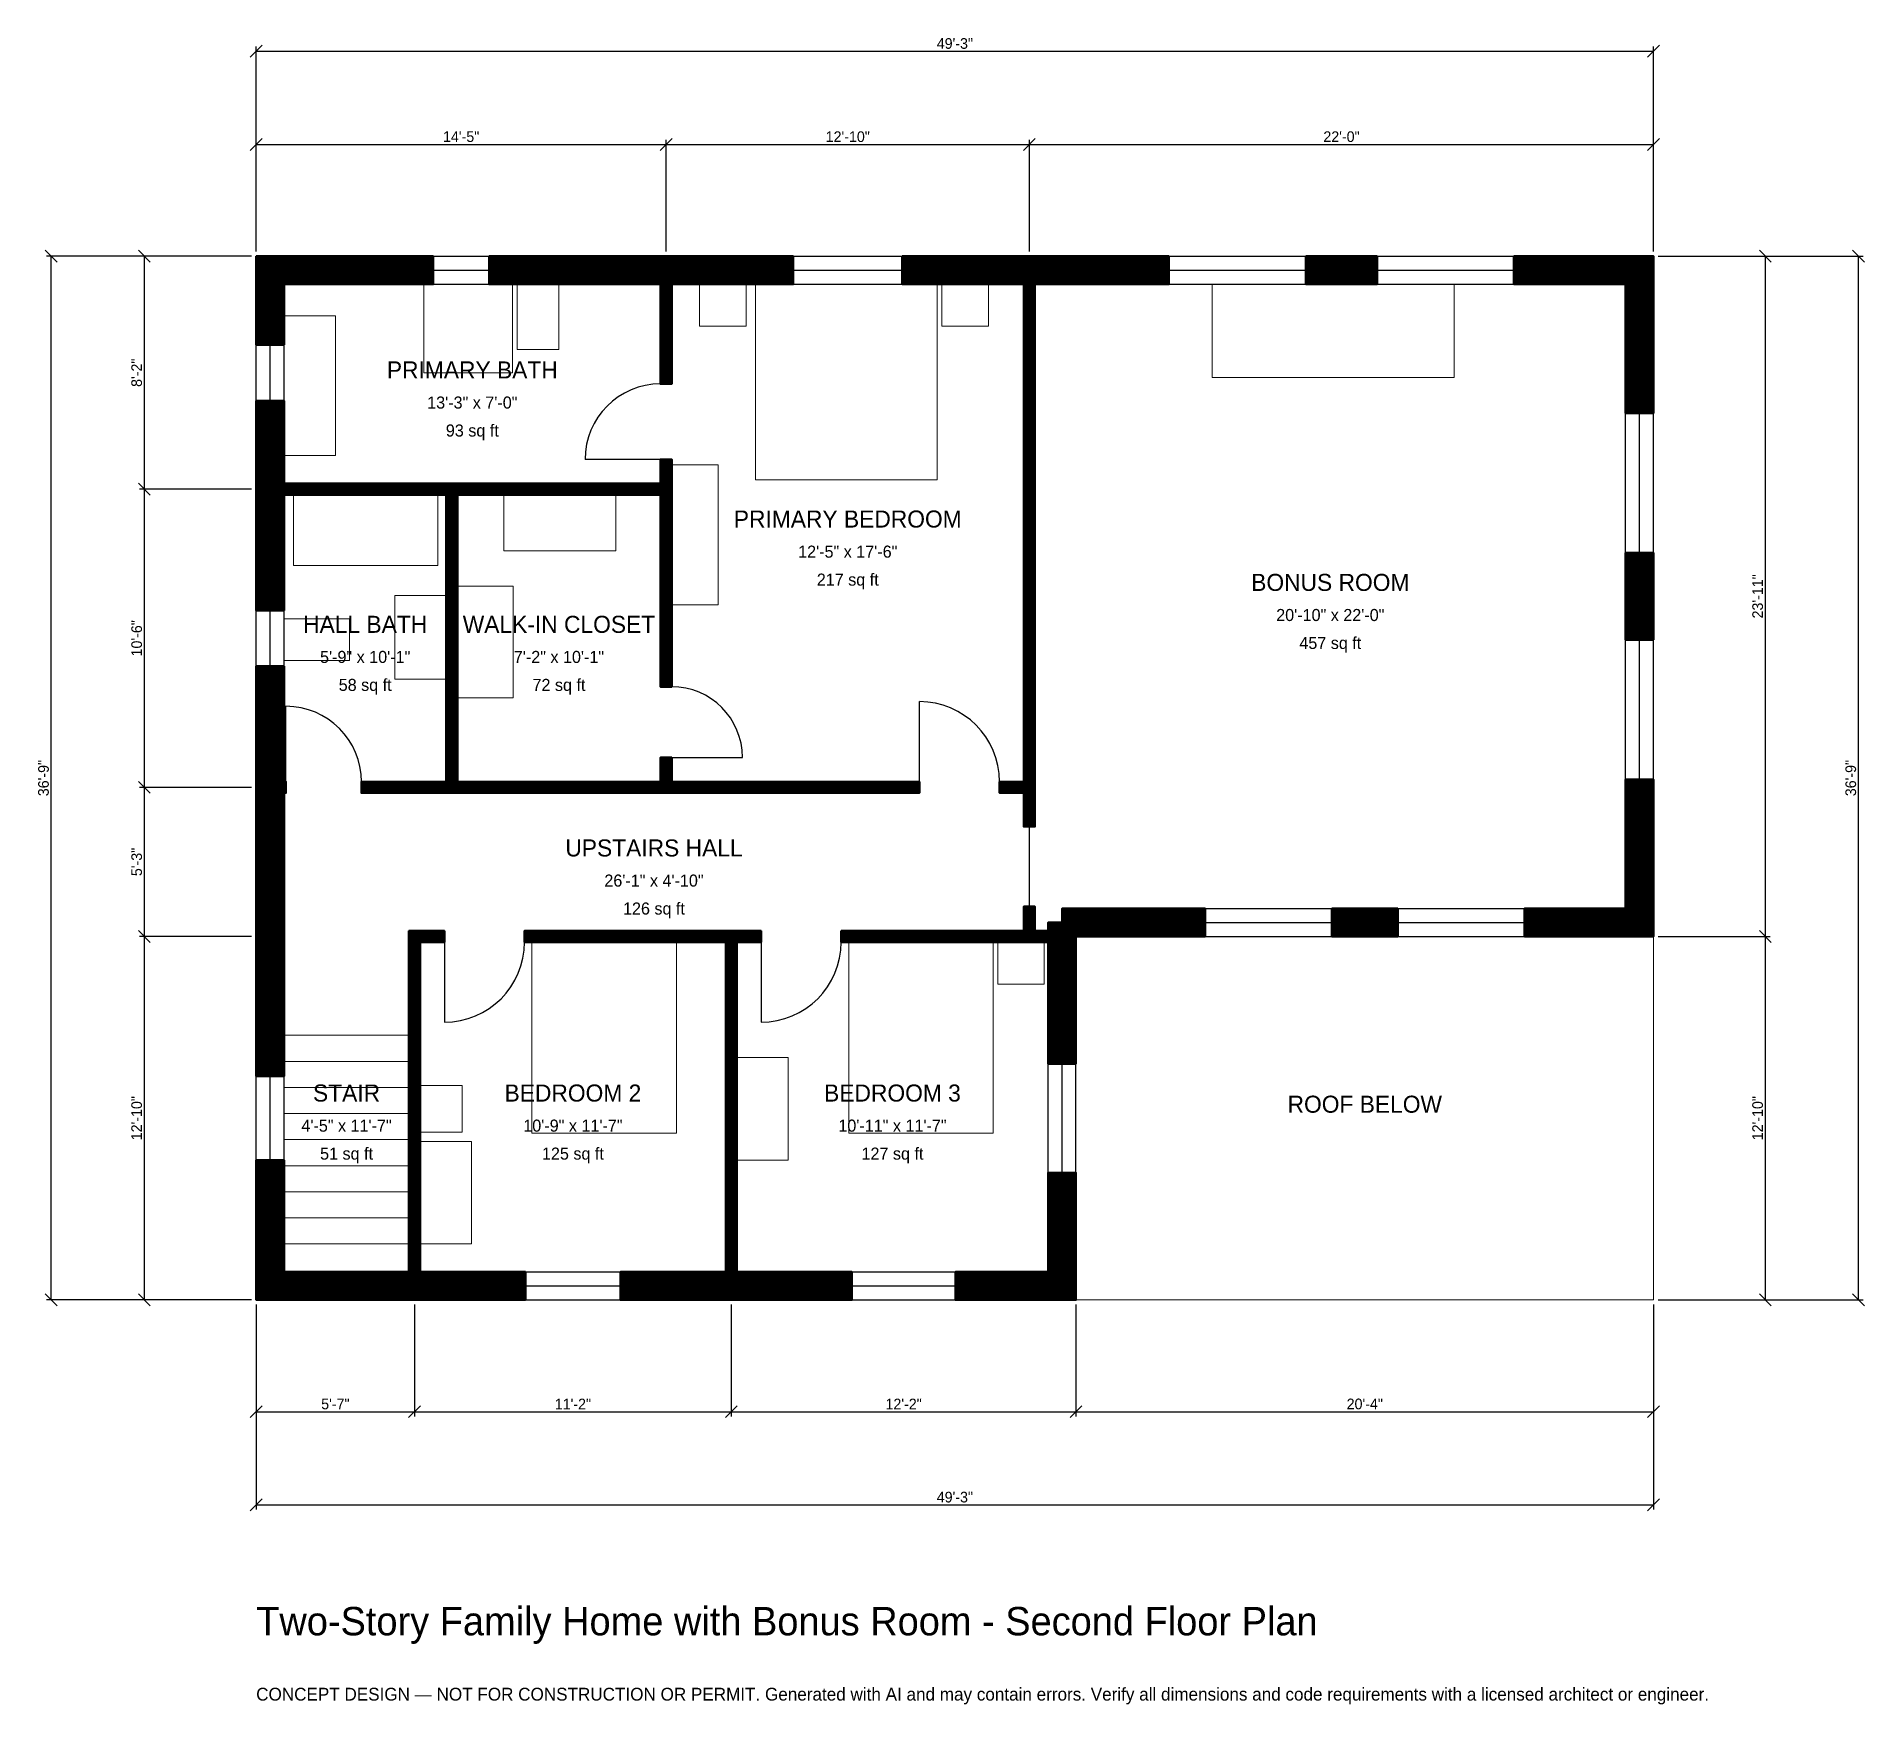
# Model space of a CAD drawing. Header units: inches. Extents: x -93 to 680, y -171 to 534.
import ezdxf
from ezdxf.enums import TextEntityAlignment as Align

# ---------------------------------------------------------------- set-up
doc = ezdxf.new("R2010")
doc.units = ezdxf.units.IN
doc.header["$MEASUREMENT"] = 0
doc.linetypes.add('DASHED', pattern=[0.6, 0.5, -0.1])
for name, color, linetype, lineweight in [('A-ANNO-DIMS', 1, 'Continuous', 13), ('A-ANNO-TEXT', 7, 'Continuous', 18), ('A-AREA-IDEN', 7, 'Continuous', 18), ('A-DOOR', 2, 'Continuous', 25), ('A-FLOR-FIXT', 9, 'Continuous', 13), ('A-FLOR-STRS', 3, 'Continuous', 18), ('A-FURN', 9, 'Continuous', 13), ('A-GLAZ', 4, 'Continuous', 25), ('A-SITE-PAVE', 8, 'Continuous', 13), ('A-WALL', 7, 'Continuous', 50), ('A-WALL-PATT', 8, 'Continuous', 13)]:
    doc.layers.add(name, color=color, linetype=linetype, lineweight=lineweight)
doc.dimstyles.new('PLAN', dxfattribs={"dimtxt": 4.5, "dimasz": 3, "dimexe": 2, "dimexo": 2, "dimgap": 1, "dimtad": 1, "dimdec": 0, "dimlunit": 4, "dimtsz": 2.5, "dimcen": 2.5, "dimclrd": 1, "dimclre": 1, "dimazin": 3, "dimtfac": 1, "dimtmove": 0, "dimatfit": 3})

msp = doc.modelspace()

# ---------------------------------------------------------------- hatches: boundary and pattern name
at = {"layer": 'A-WALL-PATT'}
h = msp.add_hatch(dxfattribs=at)
h.set_pattern_fill('ANSI31', color=8, scale=0.8)
h.paths.add_polyline_path([(198.4252, 0), (198.4252, 0), (194.8819, 0), (153.937, 0), (153.937, 11.811), (194.8819, 11.811), (198.4252, 11.811), (198.4252, 151.1811), (113.3858, 151.1811), (113.3858, 155.9055), (198.4252, 155.9055), (203.1496, 155.9055), (213.3858, 155.9055), (213.3858, 151.1811), (203.1496, 151.1811), (203.1496, 11.811), (206.6929, 11.811), (251.7717, 11.811), (251.7717, 0), (206.6929, 0), (203.1496, 0), (203.1496, 0), (198.4252, 0)])
h.paths.add_polyline_path([(72.8346, 0), (69.2913, 0), (69.2913, 0), (64.5669, 0), (64.5669, 0), (61.0236, 0), (11.811, 0), (11.811, 0), (0, 0), (0, 0), (0, 0), (0, 11.811), (0, 11.811), (0, 59.0551), (11.811, 59.0551), (11.811, 11.811), (61.0236, 11.811), (64.5669, 11.811), (64.5669, 151.1811), (64.5669, 155.9055), (69.2913, 155.9055), (79.5276, 155.9055), (79.5276, 151.1811), (69.2913, 151.1811), (69.2913, 11.811), (72.8346, 11.811), (113.7795, 11.811), (113.7795, 0), (72.8346, 0)])
h.paths.add_polyline_path([(0, 147.6378), (0, 159.4488), (0, 210.6299), (0, 214.1732), (0, 214.1732), (0, 218.8976), (0, 218.8976), (0, 222.4409), (0, 267.7165), (11.811, 267.7165), (11.811, 222.4409), (11.811, 218.8976), (12.5984, 218.8976), (12.5984, 214.1732), (11.811, 214.1732), (11.811, 210.6299), (11.811, 159.4488), (11.811, 147.6378), (11.811, 94.4882), (0, 94.4882), (0, 147.6378)])
h.paths.add_polyline_path([(0, 336.6142), (0, 340.1575), (0, 340.1575), (0, 344.8819), (0, 344.8819), (0, 348.4252), (0, 379.9213), (11.811, 379.9213), (11.811, 348.4252), (11.811, 344.8819), (80.315, 344.8819), (85.0394, 344.8819), (170.8661, 344.8819), (170.8661, 355.1181), (175.5906, 355.1181), (175.5906, 344.8819), (175.5906, 340.1575), (175.5906, 259.0551), (170.8661, 259.0551), (170.8661, 340.1575), (85.0394, 340.1575), (85.0394, 218.8976), (170.8661, 218.8976), (170.8661, 229.1339), (175.5906, 229.1339), (175.5906, 218.8976), (280.315, 218.8976), (280.315, 214.1732), (175.5906, 214.1732), (170.8661, 214.1732), (85.0394, 214.1732), (80.315, 214.1732), (44.4882, 214.1732), (44.4882, 218.8976), (80.315, 218.8976), (80.315, 340.1575), (11.811, 340.1575), (11.811, 336.6142), (11.811, 291.3386), (0, 291.3386), (0, 336.6142)])
h.paths.add_polyline_path([(0, 429.1339), (0, 429.1339), (0, 440.9449), (0, 440.9449), (0, 440.9449), (11.811, 440.9449), (11.811, 440.9449), (74.8031, 440.9449), (74.8031, 429.1339), (11.811, 429.1339), (11.811, 403.5433), (0, 403.5433), (0, 429.1339)])
h.paths.add_polyline_path([(167.3228, 440.9449), (170.8661, 440.9449), (170.8661, 440.9449), (175.5906, 440.9449), (175.5906, 440.9449), (179.1339, 440.9449), (226.9685, 440.9449), (226.9685, 429.1339), (179.1339, 429.1339), (175.5906, 429.1339), (175.5906, 387.0079), (170.8661, 387.0079), (170.8661, 429.1339), (167.3228, 429.1339), (98.4252, 429.1339), (98.4252, 440.9449), (167.3228, 440.9449)])
h.paths.add_polyline_path([(320.8661, 440.9449), (324.4094, 440.9449), (324.4094, 440.9449), (329.1339, 440.9449), (329.1339, 440.9449), (332.6772, 440.9449), (385.7612, 440.9449), (385.7612, 429.1339), (332.6772, 429.1339), (329.1339, 429.1339), (329.1339, 218.8976), (329.1339, 214.1732), (329.1339, 200), (324.4094, 200), (324.4094, 214.1732), (314.1732, 214.1732), (314.1732, 218.8976), (324.4094, 218.8976), (324.4094, 429.1339), (320.8661, 429.1339), (273.0315, 429.1339), (273.0315, 440.9449), (320.8661, 440.9449)])
h.paths.add_polyline_path([(473.6877, 440.9449), (473.6877, 429.1339), (443.6352, 429.1339), (443.6352, 440.9449), (473.6877, 440.9449)])
h.paths.add_polyline_path([(578.7402, 440.9449), (578.7402, 440.9449), (590.5512, 440.9449), (590.5512, 440.9449), (590.5512, 440.9449), (590.5512, 429.1339), (590.5512, 429.1339), (590.5512, 374.6719), (578.7402, 374.6719), (578.7402, 429.1339), (531.5617, 429.1339), (531.5617, 440.9449), (578.7402, 440.9449)])
h.paths.add_polyline_path([(590.5512, 278.8714), (578.7402, 278.8714), (578.7402, 315.6168), (590.5512, 315.6168), (590.5512, 278.8714)])
h.paths.add_polyline_path([(590.5512, 165.3543), (590.5512, 165.3543), (590.5512, 153.5433), (590.5512, 153.5433), (590.5512, 153.5433), (578.7402, 153.5433), (578.7402, 153.5433), (535.958, 153.5433), (535.958, 165.3543), (578.7402, 165.3543), (578.7402, 219.8163), (590.5512, 219.8163), (590.5512, 165.3543)])
h.paths.add_polyline_path([(454.5932, 153.5433), (454.5932, 165.3543), (482.4147, 165.3543), (482.4147, 153.5433), (454.5932, 153.5433)])
h.paths.add_polyline_path([(348.8189, 153.5433), (348.8189, 153.5433), (346.4567, 153.5433), (346.4567, 151.1811), (346.4567, 151.1811), (346.4567, 99.8031), (334.6457, 99.8031), (334.6457, 151.1811), (329.1339, 151.1811), (324.4094, 151.1811), (247.2441, 151.1811), (247.2441, 155.9055), (324.4094, 155.9055), (324.4094, 166.1417), (329.1339, 166.1417), (329.1339, 155.9055), (334.6457, 155.9055), (334.6457, 159.4488), (340.5512, 159.4488), (340.5512, 165.3543), (401.0499, 165.3543), (401.0499, 153.5433), (348.8189, 153.5433)])
h.paths.add_polyline_path([(346.4567, 11.811), (346.4567, 11.811), (346.4567, 0), (346.4567, 0), (346.4567, 0), (334.6457, 0), (334.6457, 0), (295.4724, 0), (295.4724, 11.811), (334.6457, 11.811), (334.6457, 53.7402), (346.4567, 53.7402), (346.4567, 11.811)])

# ---------------------------------------------------------------- linework, layer by layer
at = {"layer": 'A-DOOR'}
for p, q in [((170.8661, 355.1181), (138.9764, 355.1181)), ((12.5984, 218.8976), (12.5984, 250.7874)), ((280.315, 218.8976), (280.315, 252.7559)), ((175.5906, 229.1339), (205.5118, 229.1339)), ((326.7717, 166.1417), (326.7717, 200)), ((79.5276, 151.1811), (79.5276, 117.3228)), ((213.3858, 151.1811), (213.3858, 117.3228))]:
    msp.add_line(p, q, dxfattribs=at)
for centre, radius, start, end in [((170.8661, 355.1181), 31.8898, 90, 180), ((175.5906, 229.1339), 29.9213, 0, 90), ((12.5984, 218.8976), 31.8898, 0, 90), ((280.315, 218.8976), 33.8583, 0, 90), ((79.5276, 151.1811), 33.8583, 270, 360), ((213.3858, 151.1811), 33.8583, 270, 360)]:
    msp.add_arc(centre, radius, start, end, dxfattribs=at)
at = {"layer": 'A-FLOR-FIXT'}
for points in [[(70.8661, 391.7323), (108.2677, 391.7323), (108.2677, 429.1339), (70.8661, 429.1339)], [(110.2362, 401.5748), (127.9528, 401.5748), (127.9528, 429.1339), (110.2362, 429.1339)], [(11.811, 356.6929), (33.4646, 356.6929), (33.4646, 415.748), (11.811, 415.748)], [(15.748, 310.2362), (76.7717, 310.2362), (76.7717, 340.1575), (15.748, 340.1575)], [(58.6614, 262.2047), (80.315, 262.2047), (80.315, 297.6378), (58.6614, 297.6378)], [(11.811, 270.0787), (39.3701, 270.0787), (39.3701, 287.7953), (11.811, 287.7953)]]:
    msp.add_lwpolyline(points, close=True, dxfattribs=at)
at = {"layer": 'A-FLOR-STRS'}
for p, q in [((11.811, 111.811), (64.5669, 111.811)), ((11.811, 100.7874), (64.5669, 100.7874)), ((11.811, 89.7638), (64.5669, 89.7638)), ((11.811, 78.7402), (64.5669, 78.7402)), ((11.811, 67.7165), (64.5669, 67.7165)), ((11.811, 56.6929), (64.5669, 56.6929)), ((11.811, 45.6693), (64.5669, 45.6693)), ((11.811, 34.6457), (64.5669, 34.6457)), ((11.811, 23.622), (64.5669, 23.622))]:
    msp.add_line(p, q, dxfattribs=at)
at = {"layer": 'A-FURN'}
for points in [[(187.4016, 411.4173), (207.0866, 411.4173), (207.0866, 429.1339), (187.4016, 429.1339)], [(211.0236, 346.4567), (287.7953, 346.4567), (287.7953, 429.1339), (211.0236, 429.1339)], [(289.7638, 411.4173), (309.4488, 411.4173), (309.4488, 429.1339), (289.7638, 429.1339)], [(403.937, 389.7638), (506.2992, 389.7638), (506.2992, 429.1339), (403.937, 429.1339)], [(175.5906, 293.7008), (195.2756, 293.7008), (195.2756, 352.7559), (175.5906, 352.7559)], [(104.7244, 316.5354), (151.9685, 316.5354), (151.9685, 340.1575), (104.7244, 340.1575)], [(85.0394, 254.3307), (108.6614, 254.3307), (108.6614, 301.5748), (85.0394, 301.5748)], [(116.5354, 70.4724), (177.5591, 70.4724), (177.5591, 151.1811), (116.5354, 151.1811)], [(250.3937, 70.4724), (311.4173, 70.4724), (311.4173, 151.1811), (250.3937, 151.1811)], [(313.3858, 133.4646), (333.0709, 133.4646), (333.0709, 151.1811), (313.3858, 151.1811)], [(203.1496, 59.0551), (224.8031, 59.0551), (224.8031, 102.3622), (203.1496, 102.3622)], [(69.2913, 70.8661), (87.0079, 70.8661), (87.0079, 90.5512), (69.2913, 90.5512)], [(69.2913, 23.622), (90.9449, 23.622), (90.9449, 66.9291), (69.2913, 66.9291)]]:
    msp.add_lwpolyline(points, close=True, dxfattribs=at)
at = {"layer": 'A-GLAZ'}
for p, q in [((74.8031, 440.9449), (98.4252, 440.9449)), ((226.9685, 440.9449), (273.0315, 440.9449)), ((385.7612, 440.9449), (443.6352, 440.9449)), ((473.6877, 440.9449), (531.5617, 440.9449)), ((74.8031, 435.0394), (98.4252, 435.0394)), ((226.9685, 435.0394), (273.0315, 435.0394)), ((385.7612, 435.0394), (443.6352, 435.0394)), ((473.6877, 435.0394), (531.5617, 435.0394)), ((74.8031, 429.1339), (98.4252, 429.1339)), ((226.9685, 429.1339), (273.0315, 429.1339)), ((385.7612, 429.1339), (443.6352, 429.1339)), ((473.6877, 429.1339), (531.5617, 429.1339)), ((0, 379.9213), (0, 403.5433)), ((5.9055, 379.9213), (5.9055, 403.5433)), ((11.811, 379.9213), (11.811, 403.5433)), ((578.7402, 315.6168), (578.7402, 374.6719)), ((584.6457, 315.6168), (584.6457, 374.6719)), ((590.5512, 315.6168), (590.5512, 374.6719)), ((0, 267.7165), (0, 291.3386)), ((5.9055, 267.7165), (5.9055, 291.3386)), ((11.811, 267.7165), (11.811, 291.3386)), ((578.7402, 219.8163), (578.7402, 278.8714)), ((584.6457, 219.8163), (584.6457, 278.8714)), ((590.5512, 219.8163), (590.5512, 278.8714)), ((401.0499, 165.3543), (454.5932, 165.3543)), ((482.4147, 165.3543), (535.958, 165.3543)), ((401.0499, 159.4488), (454.5932, 159.4488)), ((482.4147, 159.4488), (535.958, 159.4488)), ((401.0499, 153.5433), (454.5932, 153.5433)), ((482.4147, 153.5433), (535.958, 153.5433)), ((0, 59.0551), (0, 94.4882)), ((5.9055, 59.0551), (5.9055, 94.4882)), ((11.811, 59.0551), (11.811, 94.4882)), ((334.6457, 53.7402), (334.6457, 99.8031)), ((340.5512, 53.7402), (340.5512, 99.8031)), ((346.4567, 53.7402), (346.4567, 99.8031)), ((113.7795, 11.811), (153.937, 11.811)), ((251.7717, 11.811), (295.4724, 11.811)), ((113.7795, 5.9055), (153.937, 5.9055)), ((113.7795, 0), (153.937, 0)), ((251.7717, 5.9055), (295.4724, 5.9055)), ((251.7717, 0), (295.4724, 0))]:
    msp.add_line(p, q, dxfattribs=at)
at = {"layer": 'A-SITE-PAVE', "linetype": 'DASHED'}
msp.add_lwpolyline([(346.4567, 0), (590.5512, 0), (590.5512, 153.5433), (346.4567, 153.5433)], close=True, dxfattribs=at)
at = {"layer": 'A-WALL'}
for points in [[(0, 429.1339), (0, 429.1339), (0, 440.9449), (0, 440.9449), (0, 440.9449), (11.811, 440.9449), (11.811, 440.9449), (74.8031, 440.9449), (74.8031, 429.1339), (11.811, 429.1339), (11.811, 403.5433), (0, 403.5433), (0, 429.1339)], [(167.3228, 440.9449), (170.8661, 440.9449), (170.8661, 440.9449), (175.5906, 440.9449), (175.5906, 440.9449), (179.1339, 440.9449), (226.9685, 440.9449), (226.9685, 429.1339), (179.1339, 429.1339), (175.5906, 429.1339), (175.5906, 387.0079), (170.8661, 387.0079), (170.8661, 429.1339), (167.3228, 429.1339), (98.4252, 429.1339), (98.4252, 440.9449), (167.3228, 440.9449)], [(320.8661, 440.9449), (324.4094, 440.9449), (324.4094, 440.9449), (329.1339, 440.9449), (329.1339, 440.9449), (332.6772, 440.9449), (385.7612, 440.9449), (385.7612, 429.1339), (332.6772, 429.1339), (329.1339, 429.1339), (329.1339, 218.8976), (329.1339, 214.1732), (329.1339, 200), (324.4094, 200), (324.4094, 214.1732), (314.1732, 214.1732), (314.1732, 218.8976), (324.4094, 218.8976), (324.4094, 429.1339), (320.8661, 429.1339), (273.0315, 429.1339), (273.0315, 440.9449), (320.8661, 440.9449)], [(473.6877, 440.9449), (473.6877, 429.1339), (443.6352, 429.1339), (443.6352, 440.9449), (473.6877, 440.9449)], [(578.7402, 440.9449), (578.7402, 440.9449), (590.5512, 440.9449), (590.5512, 440.9449), (590.5512, 440.9449), (590.5512, 429.1339), (590.5512, 429.1339), (590.5512, 374.6719), (578.7402, 374.6719), (578.7402, 429.1339), (531.5617, 429.1339), (531.5617, 440.9449), (578.7402, 440.9449)], [(0, 336.6142), (0, 340.1575), (0, 340.1575), (0, 344.8819), (0, 344.8819), (0, 348.4252), (0, 379.9213), (11.811, 379.9213), (11.811, 348.4252), (11.811, 344.8819), (80.315, 344.8819), (85.0394, 344.8819), (170.8661, 344.8819), (170.8661, 355.1181), (175.5906, 355.1181), (175.5906, 344.8819), (175.5906, 340.1575), (175.5906, 259.0551), (170.8661, 259.0551), (170.8661, 340.1575), (85.0394, 340.1575), (85.0394, 218.8976), (170.8661, 218.8976), (170.8661, 229.1339), (175.5906, 229.1339), (175.5906, 218.8976), (280.315, 218.8976), (280.315, 214.1732), (175.5906, 214.1732), (170.8661, 214.1732), (85.0394, 214.1732), (80.315, 214.1732), (44.4882, 214.1732), (44.4882, 218.8976), (80.315, 218.8976), (80.315, 340.1575), (11.811, 340.1575), (11.811, 336.6142), (11.811, 291.3386), (0, 291.3386), (0, 336.6142)], [(590.5512, 278.8714), (578.7402, 278.8714), (578.7402, 315.6168), (590.5512, 315.6168), (590.5512, 278.8714)], [(0, 147.6378), (0, 159.4488), (0, 210.6299), (0, 214.1732), (0, 214.1732), (0, 218.8976), (0, 218.8976), (0, 222.4409), (0, 267.7165), (11.811, 267.7165), (11.811, 222.4409), (11.811, 218.8976), (12.5984, 218.8976), (12.5984, 214.1732), (11.811, 214.1732), (11.811, 210.6299), (11.811, 159.4488), (11.811, 147.6378), (11.811, 94.4882), (0, 94.4882), (0, 147.6378)], [(590.5512, 165.3543), (590.5512, 165.3543), (590.5512, 153.5433), (590.5512, 153.5433), (590.5512, 153.5433), (578.7402, 153.5433), (578.7402, 153.5433), (535.958, 153.5433), (535.958, 165.3543), (578.7402, 165.3543), (578.7402, 219.8163), (590.5512, 219.8163), (590.5512, 165.3543)], [(348.8189, 153.5433), (348.8189, 153.5433), (346.4567, 153.5433), (346.4567, 151.1811), (346.4567, 151.1811), (346.4567, 99.8031), (334.6457, 99.8031), (334.6457, 151.1811), (329.1339, 151.1811), (324.4094, 151.1811), (247.2441, 151.1811), (247.2441, 155.9055), (324.4094, 155.9055), (324.4094, 166.1417), (329.1339, 166.1417), (329.1339, 155.9055), (334.6457, 155.9055), (334.6457, 159.4488), (340.5512, 159.4488), (340.5512, 165.3543), (401.0499, 165.3543), (401.0499, 153.5433), (348.8189, 153.5433)], [(454.5932, 153.5433), (454.5932, 165.3543), (482.4147, 165.3543), (482.4147, 153.5433), (454.5932, 153.5433)], [(72.8346, 0), (69.2913, 0), (69.2913, 0), (64.5669, 0), (64.5669, 0), (61.0236, 0), (11.811, 0), (11.811, 0), (0, 0), (0, 0), (0, 0), (0, 11.811), (0, 11.811), (0, 59.0551), (11.811, 59.0551), (11.811, 11.811), (61.0236, 11.811), (64.5669, 11.811), (64.5669, 151.1811), (64.5669, 155.9055), (69.2913, 155.9055), (79.5276, 155.9055), (79.5276, 151.1811), (69.2913, 151.1811), (69.2913, 11.811), (72.8346, 11.811), (113.7795, 11.811), (113.7795, 0), (72.8346, 0)], [(198.4252, 0), (198.4252, 0), (194.8819, 0), (153.937, 0), (153.937, 11.811), (194.8819, 11.811), (198.4252, 11.811), (198.4252, 151.1811), (113.3858, 151.1811), (113.3858, 155.9055), (198.4252, 155.9055), (203.1496, 155.9055), (213.3858, 155.9055), (213.3858, 151.1811), (203.1496, 151.1811), (203.1496, 11.811), (206.6929, 11.811), (251.7717, 11.811), (251.7717, 0), (206.6929, 0), (203.1496, 0), (203.1496, 0), (198.4252, 0)], [(346.4567, 11.811), (346.4567, 11.811), (346.4567, 0), (346.4567, 0), (346.4567, 0), (334.6457, 0), (334.6457, 0), (295.4724, 0), (295.4724, 11.811), (334.6457, 11.811), (334.6457, 53.7402), (346.4567, 53.7402), (346.4567, 11.811)]]:
    msp.add_lwpolyline(points, close=True, dxfattribs=at)

# ---------------------------------------------------------------- texts
at = {"layer": 'A-ANNO-TEXT'}
for s, height, p in [('Two-Story Family Home with Bonus Room - Second Floor Plan', 12, (0, -141.7323)), ('CONCEPT DESIGN — NOT FOR CONSTRUCTION OR PERMIT. Generated with AI and may contain errors. Verify all dimensions and code requirements with a licensed architect or engineer.', 5.4, (0, -169.2913))]:
    msp.add_text(s, height=height, dxfattribs=at).set_placement(p)
at = {"layer": 'A-AREA-IDEN'}
for s, height, p in [('PRIMARY BATH', 7.2, (91.3386, 392.9134)), ('13\'-3" x 7\'-0"', 5.1, (91.3386, 379.1339)), ('93 sq ft', 5.1, (91.3386, 367.3228)), ('PRIMARY BEDROOM', 7.2, (250, 329.9213)), ('12\'-5" x 17\'-6"', 5.1, (250, 316.1417)), ('217 sq ft', 5.1, (250, 304.3307)), ('BONUS ROOM', 7.2, (453.937, 303.1496)), ('HALL BATH', 7.2, (46.063, 285.4331)), ('WALK-IN CLOSET', 7.2, (127.9528, 285.4331)), ('20\'-10" x 22\'-0"', 5.1, (453.937, 289.3701)), ('457 sq ft', 5.1, (453.937, 277.5591)), ('5\'-9" x 10\'-1"', 5.1, (46.063, 271.6535)), ('7\'-2" x 10\'-1"', 5.1, (127.9528, 271.6535)), ('58 sq ft', 5.1, (46.063, 259.8425)), ('72 sq ft', 5.1, (127.9528, 259.8425)), ('UPSTAIRS HALL', 7.2, (168.1102, 190.9449)), ('26\'-1" x 4\'-10"', 5.1, (168.1102, 177.1654)), ('126 sq ft', 5.1, (168.1102, 165.3543)), ('STAIR', 7.2, (38.189, 87.4016)), ('BEDROOM 2', 7.2, (133.8583, 87.4016)), ('BEDROOM 3', 7.2, (268.8976, 87.4016)), ('ROOF BELOW', 7.2, (468.5039, 82.6772)), ('4\'-5" x 11\'-7"', 5.1, (38.189, 73.622)), ('10\'-9" x 11\'-7"', 5.1, (133.8583, 73.622)), ('10\'-11" x 11\'-7"', 5.1, (268.8976, 73.622)), ('51 sq ft', 5.1, (38.189, 61.811)), ('125 sq ft', 5.1, (133.8583, 61.811)), ('127 sq ft', 5.1, (268.8976, 61.811))]:
    msp.add_text(s, height=height, dxfattribs=at).set_placement(p, align=Align.MIDDLE_CENTER)

# ---------------------------------------------------------------- dimensions: what is measured, and where the dimension line sits
at = {"layer": 'A-ANNO-DIMS'}
for base, p1, p2, text in [((0, 527.5591), (0, 440.9449), (590.5512, 440.9449), '49\'-3"'), ((0, 488.189), (0, 440.9449), (173.2283, 440.9449), '14\'-5"'), ((173.2283, 488.189), (173.2283, 440.9449), (326.7717, 440.9449), '12\'-10"'), ((326.7717, 488.189), (326.7717, 440.9449), (590.5512, 440.9449), '22\'-0"'), ((0, -47.2441), (0, 0), (66.9291, 0), '5\'-7"'), ((0, -86.6142), (0, 0), (590.5512, 0), '49\'-3"'), ((66.9291, -47.2441), (66.9291, 0), (200.7874, 0), '11\'-2"'), ((200.7874, -47.2441), (200.7874, 0), (346.4567, 0), '12\'-2"'), ((346.4567, -47.2441), (346.4567, 0), (590.5512, 0), '20\'-4"')]:
    msp.add_linear_dim(base=base, p1=p1, p2=p2, text=text, dimstyle='PLAN', dxfattribs=at).render()
for base, p1, p2, text in [((-86.6142, 0), (0, 0), (0, 440.9449), '36\'-9"'), ((-47.2441, 342.5197), (0, 342.5197), (0, 440.9449), '8\'-2"'), ((637.7953, 153.5433), (590.5512, 153.5433), (590.5512, 440.9449), '23\'-11"'), ((677.1654, 0), (590.5512, 0), (590.5512, 440.9449), '36\'-9"'), ((-47.2441, 216.5354), (0, 216.5354), (0, 342.5197), '10\'-6"'), ((-47.2441, 153.5433), (0, 153.5433), (0, 216.5354), '5\'-3"'), ((-47.2441, 0), (0, 0), (0, 153.5433), '12\'-10"'), ((637.7953, 0), (590.5512, 0), (590.5512, 153.5433), '12\'-10"')]:
    msp.add_linear_dim(base=base, p1=p1, p2=p2, angle=90, text=text, dimstyle='PLAN', dxfattribs=at).render()

doc.saveas('drawing.dxf')
